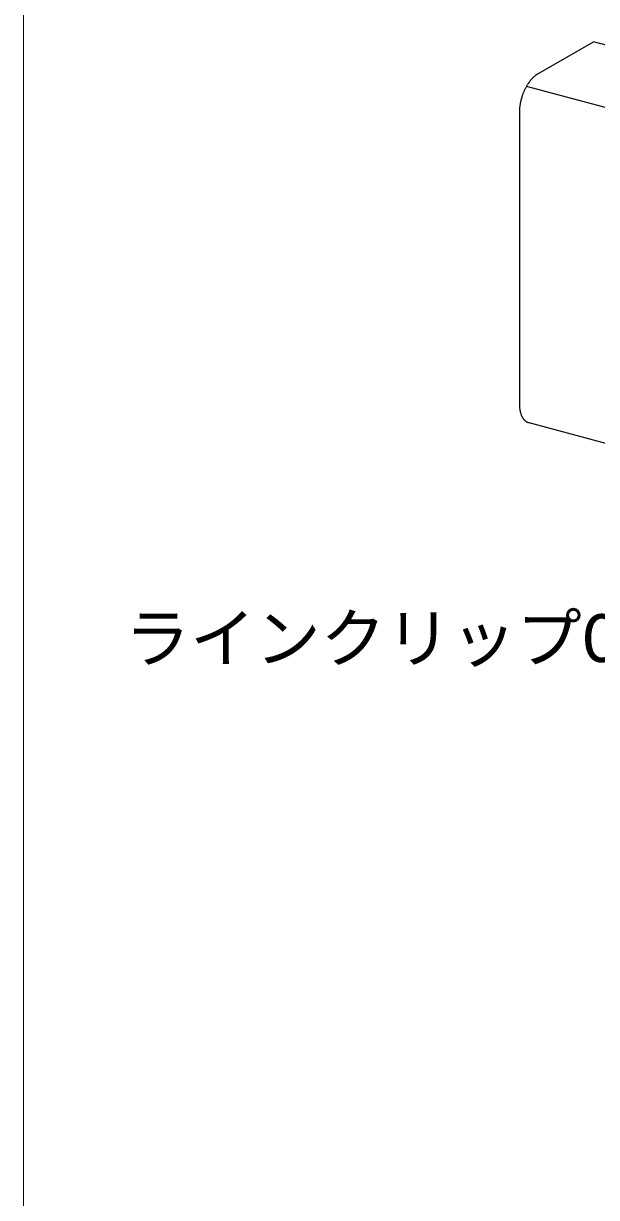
# Model space of a CAD drawing. Units: millimetres on the paper. Extents: x -195 to 195, y -140 to 138.
# Drawn here: x 1.5 to 14.67, y 20.74 to 47.73 of the extents above; entities that cross this region are included whole.
import ezdxf
from ezdxf.enums import TextEntityAlignment as Align

# ---------------------------------------------------------------- set-up
doc = ezdxf.new("R2010")
doc.units = ezdxf.units.MM
for name, color, linetype, lineweight in [('0-3_Hバー受け', 2, 'Continuous', 25), ('0-6_文字', 7, 'Continuous', 18), ('F-3_図面枠', 3, 'Continuous', 18)]:
    doc.layers.add(name, color=color, linetype=linetype, lineweight=lineweight)
doc.styles.add('ＭＳ ゴシック', font='')
doc.styles.get('ＭＳ ゴシック').set_extended_font_data('MS Gothic')

msp = doc.modelspace()

# ---------------------------------------------------------------- linework, layer by layer
at = {"layer": '0-3_Hバー受け'}
for p, q in [((13.323, 46.576), (14.6, 47.313)), ((24.119, 44.762), (14.6, 47.313)), ((23.798, 43.409), (13.059, 46.287)), ((12.898, 45.7), (12.898, 38.98)), ((13.112, 38.557), (23.7, 35.72))]:
    msp.add_line(p, q, dxfattribs=at)
for centre, radius, start, end in [((13.831, 45.87), 0.876, 139.9797, 141.7398), ((13.794, 45.902), 0.827, 138.1513, 139.9803), ((13.757, 45.934), 0.778, 136.2465, 138.152), ((13.722, 45.968), 0.729, 134.2572, 136.2473), ((13.688, 46.003), 0.681, 132.1746, 134.258), ((13.656, 46.038), 0.633, 129.9895, 132.1755), ((13.627, 46.073), 0.587, 127.6919, 129.9904), ((13.6, 46.108), 0.543, 125.2714, 127.6928), ((13.575, 46.143), 0.501, 122.7174, 125.2725), ((13.554, 46.176), 0.462, 120.0189, 122.7184), ((14.163, 45.664), 1.268, 156.8761, 158.2521), ((14.148, 45.671), 1.251, 155.4881, 156.8765), ((14.128, 45.68), 1.23, 154.0839, 155.4885), ((14.105, 45.691), 1.203, 152.6595, 154.0843), ((14.078, 45.705), 1.173, 151.2107, 152.6599), ((14.048, 45.722), 1.139, 149.733, 151.2111), ((14.015, 45.741), 1.101, 148.2219, 149.7335), ((13.981, 45.762), 1.061, 146.6724, 148.2224), ((13.945, 45.786), 1.017, 145.0793, 146.673), ((13.907, 45.812), 0.972, 143.4369, 145.0799), ((13.869, 45.84), 0.925, 141.7392, 143.4375), ((14.09, 45.678), 1.194, 169.2578, 170.6903), ((14.117, 45.673), 1.221, 167.8473, 169.2582), ((14.14, 45.668), 1.244, 166.4543, 167.8477), ((14.158, 45.664), 1.263, 165.075, 166.4547), ((14.171, 45.66), 1.276, 163.7054, 165.0753), ((14.179, 45.658), 1.285, 162.342, 163.7058), ((14.182, 45.657), 1.288, 160.981, 162.3423), ((14.181, 45.658), 1.287, 159.6188, 160.9813), ((14.174, 45.66), 1.28, 158.2517, 159.6191), ((13.9, 45.698), 1.002, 176.7232, 178.3328), ((13.854, 45.7), 0.956, 178.3322, 179.9931), ((13.944, 45.696), 1.046, 175.1597, 176.7237), ((13.985, 45.692), 1.088, 173.6363, 175.1602), ((14.024, 45.688), 1.127, 172.148, 173.6367), ((14.059, 45.683), 1.162, 170.6899, 172.1484), ((13.806, 38.98), 0.909, 179.9925, 181.7109), ((13.758, 38.978), 0.86, 181.7102, 183.4928), ((13.709, 38.975), 0.811, 183.4921, 185.346), ((13.659, 38.971), 0.761, 185.3452, 187.2783), ((13.611, 38.965), 0.713, 187.2775, 189.298), ((13.563, 38.957), 0.664, 189.2971, 191.414), ((13.518, 38.947), 0.618, 191.4131, 193.6358), ((13.473, 38.937), 0.572, 193.6348, 195.9735), ((13.432, 38.925), 0.529, 195.9726, 198.4377), ((13.393, 38.912), 0.487, 198.4367, 201.0391), ((13.356, 38.898), 0.449, 201.0381, 203.7887), ((13.323, 38.883), 0.412, 203.7877, 206.697), ((13.293, 38.868), 0.379, 206.6961, 209.7741), ((13.267, 38.853), 0.348, 209.7734, 213.0285), ((13.244, 38.838), 0.321, 213.028, 216.4665), ((13.224, 38.823), 0.296, 216.4664, 220.0917), ((13.208, 38.81), 0.275, 220.092, 223.9032), ((13.194, 38.797), 0.257, 223.904, 227.8952), ((13.184, 38.785), 0.241, 227.8966, 232.0556), ((13.176, 38.776), 0.229, 232.0577, 236.3657), ((13.171, 38.768), 0.219, 236.3684, 240.7997), ((13.168, 38.762), 0.213, 240.803, 245.3256), ((13.166, 38.759), 0.209, 245.3292, 249.9059), ((13.166, 38.758), 0.208, 249.9098, 254.5001), ((13.166, 38.76), 0.21, 254.504, 255)]:
    msp.add_arc(centre, radius, start, end, dxfattribs=at)
at = {"layer": 'F-3_図面枠'}
msp.add_line((1.5, 109.5), (1.5, 11.5), dxfattribs=at)

# ---------------------------------------------------------------- texts
at = {"layer": '0-6_文字', "style": 'ＭＳ ゴシック'}
msp.add_text('ラインクリップCH(B)', height=1.1, dxfattribs=at).set_placement((3.827, 32.724), align=Align.BOTTOM_LEFT)

doc.saveas('drawing.dxf')
